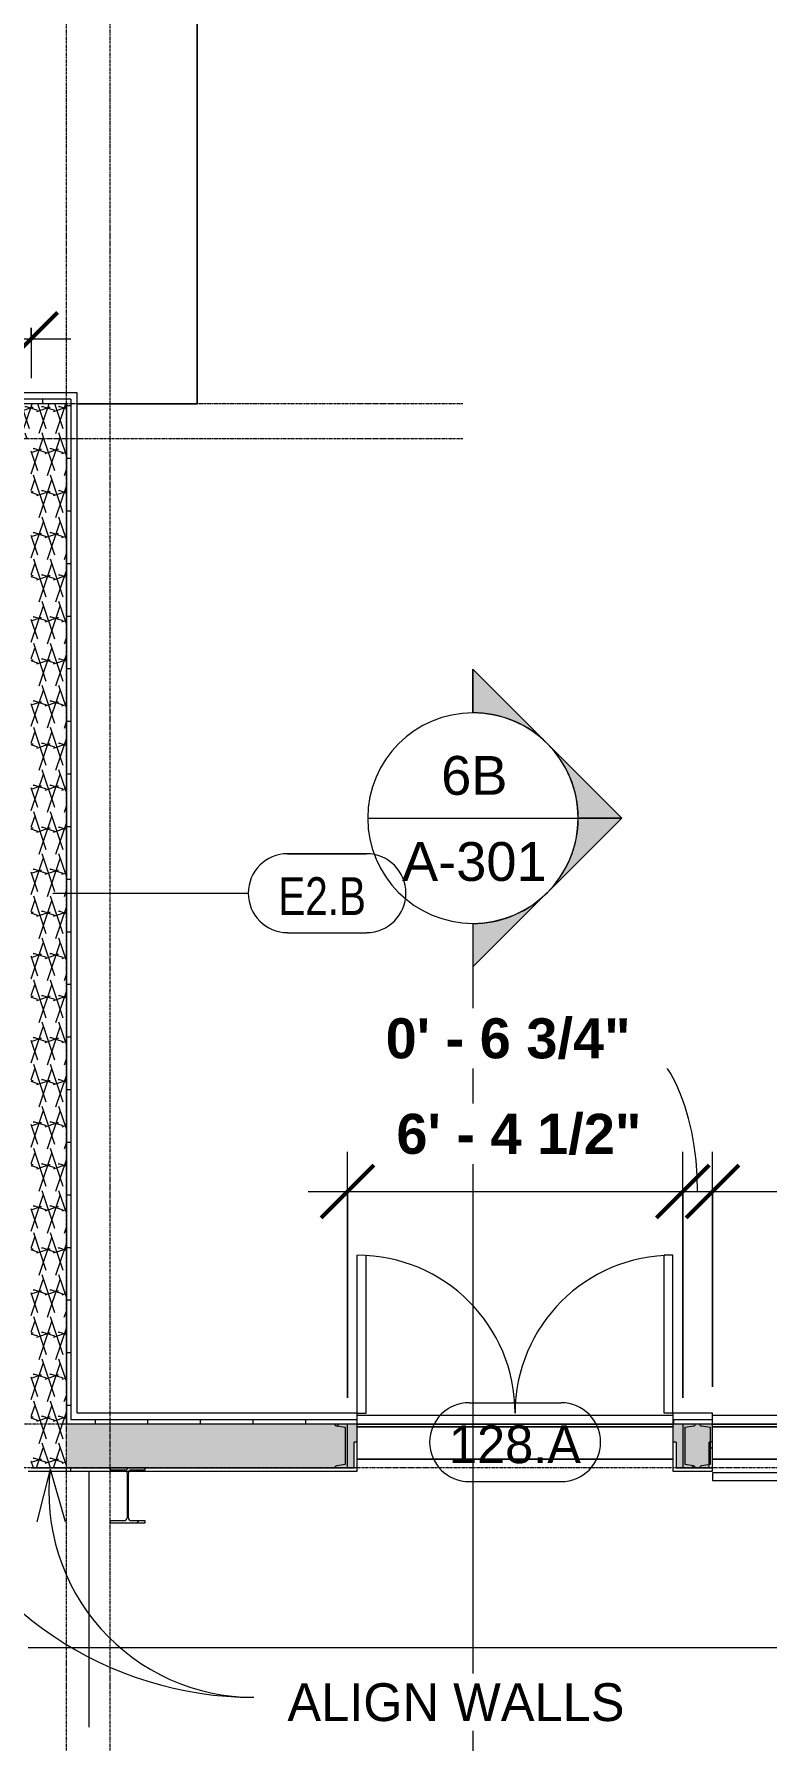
# Model space of a CAD drawing. Header units: inches. Extents: x 21592 to 24810, y -23179 to -20467.
# Drawn here: x 22774 to 22941.2, y -21196.6 to -20807.3 of the extents above; entities that cross this region are included whole.
import ezdxf

# ---------------------------------------------------------------- set-up
doc = ezdxf.new("R2010")
doc.units = ezdxf.units.IN
doc.header["$MEASUREMENT"] = 0
doc.linetypes.add('Grid Line 1_2_', pattern=[0.875, 0.5, -0.125, 0.125, -0.125])
for name, color, linetype, lineweight in [('A-ANNO-DIMS', 211, 'Continuous', 9), ('A-ANNO-DIMS-96', 211, 'Continuous', 9), ('A-AREA', 32, 'Continuous', 140), ('A-DOOR', 31, 'Continuous', 20), ('A-DOOR-IDEN', 31, 'Continuous', 9), ('A-FLOR', 192, 'Continuous', 20), ('A-WALL', 113, 'Continuous', 20), ('A-WALL-IDEN', 211, 'Continuous', 9), ('A-WALL-PATT', 111, 'Continuous', 50), ('C-TOPO', 7, 'Continuous', 20), ('EOP-PR', 4, 'Continuous', 140), ('G-ANNO-SYMB', 111, 'Continuous', 9), ('G-ANNO-TEXT', 231, 'Continuous', 9), ('L-SITE-WALL', 31, 'Continuous', 20), ('S-COLS', 52, 'Continuous', 20), ('S-GRID', 1, 'Continuous', 9)]:
    doc.layers.add(name, color=color, linetype=linetype, lineweight=lineweight)
doc.styles.add('Arial_1', font='arial.ttf', dxfattribs={"height": 8.851796})
doc.styles.add('Arial_B', font='arialbd.ttf', dxfattribs={"height": 9.132806})
doc.styles.add('Century Gothic', font='GOTHIC.TTF', dxfattribs={"height": 8.622671})
doc.styles.add('Century Gothic_1', font='GOTHIC.TTF', dxfattribs={"width": 0.8, "height": 8.622671})
doc.dimstyles.new('OD_Dimension', dxfattribs={"dimscale": 12, "dimtxt": 9, "dimasz": 1, "dimexe": 0.75, "dimexo": 0.5, "dimgap": 0.5, "dimtad": 1, "dimdec": 3, "dimrnd": 0.125, "dimzin": 1, "dimdsep": 46, "dimlunit": 4, "dimtxsty": 'Arial_B', "dimblk1": 'OBLIQUE', "dimblk2": 'OBLIQUE', "dimsah": 1, "dimcen": 0.09, "dimdle": 0.75, "dimazin": 0, "dimtfac": 1, "dimtdec": 4, "dimtix": 1, "dimtmove": 0, "dimatfit": 3, "dimfxl": 1, "dimtvp": 1, "dimtfill": 1, "dimfrac": 2, "dimtolj": 1, "dimtzin": 0, "dimlwd": 13, "dimlwe": 13, "dimarcsym": 2})
doc.dimstyles.new('OD_Dimension_1', dxfattribs={"dimscale": 12, "dimtxt": 9, "dimasz": 1, "dimexe": 0.75, "dimexo": 0.5, "dimgap": 0.5, "dimtad": 1, "dimdec": 3, "dimrnd": 0.125, "dimzin": 1, "dimdsep": 46, "dimlunit": 4, "dimtxsty": 'Arial_B', "dimblk1": 'OBLIQUE', "dimblk2": 'OBLIQUE', "dimsah": 1, "dimcen": 0.09, "dimdle": 0.75, "dimazin": 0, "dimtfac": 1, "dimtdec": 4, "dimtix": 1, "dimtmove": 1, "dimatfit": 3, "dimfxl": 1, "dimtvp": 1, "dimtfill": 1, "dimfrac": 2, "dimtolj": 1, "dimtzin": 0, "dimlwd": 13, "dimlwe": 13, "dimarcsym": 2})
doc.dimstyles.new('OD_Dimension_2', dxfattribs={"dimscale": 12, "dimtxt": 9, "dimasz": 1, "dimexe": 0.75, "dimexo": 0.5, "dimgap": 0.5, "dimtad": 1, "dimdec": 3, "dimrnd": 0.125, "dimzin": 1, "dimdsep": 46, "dimlunit": 4, "dimtxsty": 'Arial_B', "dimblk1": 'OBLIQUE', "dimblk2": 'OBLIQUE', "dimsah": 1, "dimcen": 0.09, "dimdle": 0.75, "dimazin": 0, "dimtfac": 1, "dimtdec": 4, "dimtix": 1, "dimtmove": 0, "dimatfit": 3, "dimfxl": 1, "dimtvp": 1, "dimtfill": 1, "dimfrac": 2, "dimtolj": 1, "dimtzin": 0, "dimlwd": 13, "dimlwe": 13, "dimarcsym": 2})
pattern_1 = [(161.57, (0.48, 0.48), (-3.839953776, -1.544e-05), [0, -27.322, 3.034, 0]), (18.43, (-0.48, 0.48), (-3.839953776, 1.544e-05), [0, -27.322, 3.034, 0]), (108.43, (0.48, 0.48), (1.919622, -9.60052459), [9.106, -21.25]), (71.57, (-0.48, 0.48), (1.919622, 9.60052459), [9.106, -21.25])]
pattern_2 = [(0, (0, 0), (0, 12), []), (90, (0, 0), (-12, 7e-16), [])]
pattern_3 = [(45, (0, 0), (-9.503515, 9.503515), []), (45, (0, 14.4), (-9.503515, 9.503515), [])]

# ---------------------------------------------------------------- blocks, each defined once
blk = doc.blocks.new('Struct_Xcel_Sports Complex_rvt-1-Enlarged First Floor Plan _West_')
at = {"layer": 'A-FLOR', "color": 43, "lineweight": 13}
for p, q in [((22847.77, -21132.3), (22919.77, -21132.3)), ((22928.77, -21132.3), (23072.77, -21132.3))]:
    blk.add_line(p, q, dxfattribs=at)
at = {"layer": 'L-SITE-WALL', "color": 43, "lineweight": 13}
for p, q in [((22847.77, -21124.3), (22919.77, -21124.3)), ((22928.77, -21124.3), (23072.77, -21124.3)), ((22919.77, -21132.3), (22847.77, -21132.3)), ((23072.77, -21132.3), (22928.77, -21132.3))]:
    blk.add_line(p, q, dxfattribs=at)
blk = doc.blocks.new('Double-Flush - 72_ x 96_-983185-Enlarged First Floor Plan _West_')
at = {"layer": 'A-DOOR', "color": 7}
for p, q in [((-36, -6.63), (-36, -42.63)), ((-36, -6.63), (-34, -6.63)), ((-34, -6.63), (-34, -42.63)), ((34, -6.63), (34, -42.57)), ((36, -6.63), (34, -6.63)), ((36, -6.63), (36, -42.63)), ((-36, -42.63), (-34, -42.63))]:
    blk.add_line(p, q, dxfattribs=at)
at = {"layer": 'A-DOOR', "color": 43, "lineweight": 13}
for centre, start, end in [((-36, -6.63), 270, 360), ((36, -6.63), 180, 270)]:
    blk.add_arc(centre, 36, start, end, dxfattribs=at)
blk = doc.blocks.new('overhead door - one-983186-Enlarged First Floor Plan _West_')
at = {"layer": 'A-DOOR', "color": 7}
for p, q in [((72, -7), (-72, -7)), ((-72, -7), (-72, -8.75)), ((72, -8.75), (72, -7)), ((-72, -8.75), (72, -8.75))]:
    blk.add_line(p, q, dxfattribs=at)
blk = doc.blocks.new('Section - Section Head - Filled-1526-Enlarged First Floor Plan _West_')
at = {"layer": 'G-ANNO-SYMB'}
h = blk.add_hatch(color=256, dxfattribs=at)
edge = h.paths.add_edge_path(flags=0)
edge.add_line((-0.4268, 0.1768), (-0.25, 0.3536))
edge.add_line((-0.25, 0.3536), (-0.25, 0.25))
edge.add_arc((-0.25, 0), 0.25, 90, 135)
h = blk.add_hatch(color=256, dxfattribs=at)
edge = h.paths.add_edge_path(flags=0)
edge.add_arc((-0.25, 0), 0.25, 45, 90)
edge.add_line((-0.25, 0.25), (-0.25, 0.3536))
edge.add_line((-0.25, 0.3536), (-0.0732, 0.1768))
h = blk.add_hatch(color=256, dxfattribs=at)
edge = h.paths.add_edge_path(flags=0)
edge.add_arc((-0.25, 0), 0.2503, 137.9216, 180)
edge.add_line((-0.5003, 0), (-0.6036, 0))
edge.add_line((-0.6036, 0), (-0.4358, 0.1678))
h = blk.add_hatch(color=256, dxfattribs=at)
edge = h.paths.add_edge_path(flags=0)
edge.add_line((-0.0642, 0.1678), (0.1036, 0))
edge.add_line((0.1036, 0), (0.0003, 0))
edge.add_arc((-0.25, 0), 0.2503, 0, 42.0784)
for p, q in [((-0.25, 0.3536), (-0.6036, 0)), ((-0.25, 0.3536), (-0.4268, 0.1768)), ((-0.25, 0.3536), (0.1036, 0)), ((-0.25, 0.25), (-0.25, 0.3536)), ((-0.0732, 0.1768), (-0.25, 0.3536)), ((-0.25, 0.3536), (-0.25, 0.25)), ((-0.4358, 0.1678), (-0.6036, 0)), ((0.1036, 0), (-0.0642, 0.1678)), ((-0.6036, 0), (-0.5003, 0)), ((0.0003, 0), (0.1036, 0)), ((-0.5, 0), (-0.6036, 0)), ((0, 0), (0.1036, 0))]:
    blk.add_line(p, q, dxfattribs=at)
for radius, start, end in [(0.25, 360, 180), (0.25, 90, 135), (0.25, 45, 90), (0.2503, 137.9216, 180), (0.2503, 0, 42.0784), (0.25, 180, 360)]:
    blk.add_arc((-0.25, 0), radius, start, end, dxfattribs=at)
blk = doc.blocks.new('Door Tag - Door Tag-4658-Enlarged First Floor Plan _West_')
at = {"layer": 'A-DOOR-IDEN', "color": 153}
for p, q in [((-0.109375, 0.09375), (0.109375, 0.09375)), ((-0.109375, -0.09375), (0.109375, -0.09375))]:
    blk.add_line(p, q, dxfattribs=at)
for centre, start, end in [((-0.109375, 0), 90, 270), ((0.109375, 0), 270, 90)]:
    blk.add_arc(centre, 0.09375, start, end, dxfattribs=at)
blk = doc.blocks.new('Wall Tag - 1_4_-1369832-Enlarged First Floor Plan _West_')
at = {"layer": 'A-WALL-IDEN', "color": 153}
for p, q in [((-0.0822, 0.0968), (0.1053, 0.0968)), ((0.1053, 0.0968), (-0.0822, 0.0968)), ((-0.0822, -0.0907), (0.1053, -0.0907)), ((-0.0822, -0.0907), (0.1053, -0.0907))]:
    blk.add_line(p, q, dxfattribs=at)
for centre, start, end in [((-0.0822, 0.0031), 90, 270), ((-0.0822, 0.0031), 90, 270), ((0.1053, 0.0031), 270, 90), ((0.1053, 0.0031), 270, 90)]:
    blk.add_arc(centre, 0.0937, start, end, dxfattribs=at)
blk = doc.blocks.new('DIMBLOCK25-Enlarged First Floor Plan _West_')
at = {"layer": 'A-ANNO-DIMS-96', "lineweight": 13}
for p, q in [((22599.84, -20888.68), (22599.84, -20867.73)), ((22773.39, -20874.24), (22773.39, -20885.73)), ((22773.39, -20876.73), (22773.39, -20874.24)), ((22599.84, -20876.73), (22782.39, -20876.73)), ((22599.84, -20876.73), (22599.84, -20888.68))]:
    blk.add_line(p, q, dxfattribs=at)
at = {"layer": 'A-ANNO-DIMS-96', "lineweight": 50}
for p, q in [((22599.84, -20876.73), (22605.84, -20870.73)), ((22773.39, -20876.73), (22779.39, -20870.73)), ((22599.84, -20876.73), (22593.84, -20882.73)), ((22773.39, -20876.73), (22767.39, -20882.73))]:
    blk.add_line(p, q, dxfattribs=at)
at = {"layer": 'A-ANNO-DIMS-96', "color": 0, "lineweight": 13, "insert": (22656.11, -20859.02), "char_height": 9.1328, "width": 73.2, "attachment_point": 1, "line_spacing_factor": 0.938532, "style": 'Arial_B', "bg_fill": 3, "box_fill_scale": 1.25, "bg_fill_color": 0, "bg_fill_transparency": 0}
blk.add_mtext('14\' - 5 1/2"', dxfattribs=at)
blk = doc.blocks.new('_Oblique')
at = {"color": 0, "linetype": 'ByBlock', "lineweight": -2}
blk.add_line((-0.5, -0.5), (0.5, 0.5), dxfattribs=at)
blk = doc.blocks.new('DIMBLOCK58-Enlarged First Floor Plan _West_')
at = {"layer": 'A-ANNO-DIMS-96', "lineweight": 13}
for p, q in [((22845.52, -21118.3), (22845.52, -21062.24)), ((22922.02, -21118.3), (22922.02, -21062.24)), ((22836.52, -21071.24), (22922.02, -21071.24)), ((22845.52, -21071.24), (22845.52, -21118.3)), ((22922.02, -21071.24), (22922.02, -21118.3))]:
    blk.add_line(p, q, dxfattribs=at)
at = {"layer": 'A-ANNO-DIMS-96', "lineweight": 50}
for p, q in [((22845.52, -21071.24), (22851.52, -21065.24)), ((22922.02, -21071.24), (22928.02, -21065.24)), ((22845.52, -21071.24), (22839.52, -21077.24)), ((22922.02, -21071.24), (22916.02, -21077.24))]:
    blk.add_line(p, q, dxfattribs=at)
at = {"layer": 'A-ANNO-DIMS-96', "color": 0, "lineweight": 13, "insert": (22856.69, -21053.53), "char_height": 9.1328, "width": 64.9714, "attachment_point": 1, "line_spacing_factor": 0.938532, "style": 'Arial_B', "bg_fill": 3, "box_fill_scale": 1.25, "bg_fill_color": 0, "bg_fill_transparency": 0}
blk.add_mtext('6\' - 4 1/2"', dxfattribs=at)
blk = doc.blocks.new('DIMBLOCK59-Enlarged First Floor Plan _West_')
at = {"layer": 'A-ANNO-DIMS-96', "lineweight": 13}
for p, q in [((22922.02, -21118.3), (22922.02, -21062.24)), ((22928.77, -21115.8), (22928.77, -21062.24)), ((22922.02, -21071.24), (22928.77, -21071.24)), ((22922.02, -21071.24), (22922.02, -21118.3)), ((22928.77, -21071.24), (22928.77, -21115.8))]:
    blk.add_line(p, q, dxfattribs=at)
at = {"layer": 'A-ANNO-DIMS-96', "lineweight": 50}
for p, q in [((22922.02, -21071.24), (22928.02, -21065.24)), ((22928.77, -21071.24), (22934.77, -21065.24)), ((22922.02, -21071.24), (22916.02, -21077.24)), ((22928.77, -21071.24), (22922.77, -21077.24))]:
    blk.add_line(p, q, dxfattribs=at)
at = {"layer": 'A-ANNO-DIMS-96', "lineweight": 13}
blk.add_ellipse((22908.37, -21071.24), major_axis=(0, 34.94), ratio=0.487203, start_param=4.712389, end_param=6.283185, dxfattribs=at)
at = {"layer": 'A-ANNO-DIMS-96', "color": 0, "lineweight": 13, "insert": (22854.23, -21031.74), "char_height": 9.1328, "width": 64.9714, "attachment_point": 1, "line_spacing_factor": 0.938532, "style": 'Arial_B', "bg_fill": 3, "box_fill_scale": 1.25, "bg_fill_color": 0, "bg_fill_transparency": 0}
blk.add_mtext('0\' - 6 3/4"', dxfattribs=at)
blk = doc.blocks.new('DIMBLOCK60-Enlarged First Floor Plan _West_')
at = {"layer": 'A-ANNO-DIMS-96', "lineweight": 13}
for p, q in [((22928.77, -21115.8), (22928.77, -21062.24)), ((23072.77, -21115.8), (23072.77, -21062.24)), ((22928.77, -21071.24), (23072.77, -21071.24)), ((22928.77, -21071.24), (22928.77, -21115.8)), ((23072.77, -21071.24), (23072.77, -21115.8))]:
    blk.add_line(p, q, dxfattribs=at)
at = {"layer": 'A-ANNO-DIMS-96', "lineweight": 50}
for p, q in [((22928.77, -21071.24), (22934.77, -21065.24)), ((23072.77, -21071.24), (23078.77, -21065.24)), ((22928.77, -21071.24), (22922.77, -21077.24)), ((23072.77, -21071.24), (23066.77, -21077.24))]:
    blk.add_line(p, q, dxfattribs=at)
at = {"layer": 'A-ANNO-DIMS-96', "color": 0, "lineweight": 13, "insert": (22980.55, -21053.53), "char_height": 9.133, "width": 48.5143, "attachment_point": 1, "line_spacing_factor": 0.938532, "style": 'Arial_B', "bg_fill": 3, "box_fill_scale": 1.25, "bg_fill_color": 0, "bg_fill_transparency": 0}
blk.add_mtext('12\' - 0"', dxfattribs=at)

msp = doc.modelspace()

# ---------------------------------------------------------------- hatches: boundary and pattern name
at = {"layer": 'A-WALL-PATT', "lineweight": 9}
h = msp.add_hatch(dxfattribs=at)
h.set_pattern_fill('FP_10', color=8, style=0, pattern_type=2)
h.set_pattern_definition(pattern_2)
h.paths.add_polyline_path([(22555.2652, -20891.5528), (22782.3902, -20891.5528), (22782.3902, -20890.5528), (22555.2652, -20890.5528)], flags=0)
h = msp.add_hatch(dxfattribs=at)
h.set_pattern_fill('FP_7', color=8, style=0, pattern_type=2)
h.set_pattern_definition(pattern_1)
h.paths.add_polyline_path([(22555.2652, -20899.5528), (22781.3902, -20899.5528), (22781.3902, -20891.5528), (22555.2652, -20891.5528), (22555.2652, -20893.9841)], flags=0)
h = msp.add_hatch(dxfattribs=at)
h.set_pattern_fill('FP_10', color=8, style=0, pattern_type=2)
h.set_pattern_definition(pattern_2)
h.paths.add_polyline_path([(22781.3902, -21135.0528), (22782.3902, -21135.0528), (22782.3902, -21134.3028), (22781.3902, -21134.3028)], flags=0)
h.paths.add_polyline_path([(22781.3902, -21124.3028), (22782.3902, -21124.3028), (22782.3902, -20891.5528), (22781.3902, -20891.5528), (22781.3902, -21116.6952)], flags=0)
h = msp.add_hatch(dxfattribs=at)
h.set_pattern_fill('FP_7', color=8, style=0, pattern_type=2)
h.set_pattern_definition(pattern_1)
h.paths.add_polyline_path([(22781.3902, -21134.3028), (22781.3902, -20899.5528), (22773.3902, -20899.5528), (22773.3902, -21134.3028), (22774.2766, -21134.3028)], flags=0)
h = msp.add_hatch(dxfattribs=at)
h.set_pattern_fill('FP_10', color=8, style=0, pattern_type=2)
h.set_pattern_definition(pattern_2)
h.paths.add_polyline_path([(22782.3902, -21124.3028), (22847.7652, -21124.3028), (22847.7652, -21123.3028), (22782.3902, -21123.3028)], flags=0)
h.paths.add_polyline_path([(23719.2811, -21124.3028), (24312.2251, -21124.3028), (24312.2251, -21123.3028), (23072.7652, -21123.3028), (23072.7652, -21124.3028), (23645.1631, -21124.3028)], flags=0)
h.paths.add_polyline_path([(22928.7652, -21124.3028), (22928.7652, -21123.3028), (22919.7652, -21123.3028), (22919.7652, -21124.3028)], flags=0)
h = msp.add_hatch(dxfattribs=at)
h.set_pattern_fill('FP_7', color=8, style=0, pattern_type=2)
h.set_pattern_definition(pattern_1)
h.paths.add_polyline_path([(22783.8902, -21134.3028), (22847.0152, -21134.3028), (22847.0152, -21128.4278), (22847.7652, -21128.4278), (22847.7652, -21124.3028), (22781.3902, -21124.3028), (22781.3902, -21134.3028), (22782.3902, -21134.3028)], flags=0)
h.paths.add_polyline_path([(23200.4551, -21134.3028), (24312.2251, -21134.3028), (24312.2251, -21124.3028), (23072.7652, -21124.3028), (23072.7652, -21128.4278), (23073.5152, -21128.4278), (23073.5152, -21134.3028), (23126.3371, -21134.3028)], flags=0)
h.paths.add_polyline_path([(22920.5152, -21134.3028), (22928.0152, -21134.3028), (22928.0152, -21128.4278), (22928.7652, -21128.4278), (22928.7652, -21124.3028), (22919.7652, -21124.3028), (22919.7652, -21128.4278), (22920.5152, -21128.4278)], flags=0)
at = {"layer": 'S-COLS', "lineweight": 9}
h = msp.add_hatch(dxfattribs=at)
h.set_pattern_fill('FP_6', color=8, style=0, pattern_type=2)
h.set_pattern_definition(pattern_3)
h.paths.add_polyline_path([(22845.5152, -21134.3028), (22845.5152, -21124.3028), (22842.6252, -21124.3028), (22842.7529, -21124.6111), (22843.0612, -21124.7388), (22844.9892, -21125.0442), (22844.9892, -21133.5614), (22843.0612, -21133.8668), (22842.7529, -21133.9945), (22842.6252, -21134.3028)], flags=0)
h = msp.add_hatch(dxfattribs=at)
h.set_pattern_fill('FP_6', color=8, style=0, pattern_type=2)
h.set_pattern_definition(pattern_3)
h.paths.add_polyline_path([(22922.0152, -21134.3028), (22924.9052, -21134.3028), (22924.7775, -21133.9945), (22924.4692, -21133.8668), (22922.5412, -21133.5614), (22922.5412, -21125.0442), (22924.4692, -21124.7388), (22924.7775, -21124.6111), (22924.9052, -21124.3028), (22922.0152, -21124.3028)], flags=0)
h = msp.add_hatch(dxfattribs=at)
h.set_pattern_fill('FP_6', color=8, style=0, pattern_type=2)
h.set_pattern_definition(pattern_3)
h.paths.add_polyline_path([(22928.7652, -21134.3028), (22928.7652, -21124.3028), (22925.8752, -21124.3028), (22926.0029, -21124.6111), (22926.3112, -21124.7388), (22928.2392, -21125.0442), (22928.2392, -21133.5614), (22926.3112, -21133.8668), (22926.0029, -21133.9945), (22925.8752, -21134.3028)], flags=0)
h = msp.add_hatch(dxfattribs=at)
h.set_pattern_fill('FP_6', color=8, style=0, pattern_type=2)
h.set_pattern_definition(pattern_3)
h.paths.add_polyline_path([(22799.3902, -21146.8028), (22799.3902, -21146.3692), (22796.2262, -21146.3692), (22795.7373, -21146.1667), (22795.5348, -21145.6778), (22795.5348, -21135.4278), (22795.7373, -21134.9389), (22796.2262, -21134.7364), (22799.3902, -21134.7364), (22799.3902, -21134.3028), (22791.3902, -21134.3028), (22791.3902, -21134.7364), (22794.5543, -21134.7364), (22795.0432, -21134.9389), (22795.2457, -21135.4278), (22795.2457, -21145.6778), (22795.0432, -21146.1667), (22794.5543, -21146.3692), (22791.3902, -21146.3692), (22791.3902, -21146.8028)], flags=0)

# ---------------------------------------------------------------- linework, layer by layer
at = {"layer": 'A-AREA', "color": 43, "lineweight": 13}
msp.add_line((22786.5767, -21193.4278), (22786.5767, -21135.0528), dxfattribs=at)
at = {"layer": 'A-WALL', "color": 7}
for p, q in [((22783.8902, -20889.0528), (22555.2652, -20889.0528)), ((22783.8902, -21121.8028), (22783.8902, -20889.0528)), ((22782.3902, -20890.5528), (22555.2652, -20890.5528)), ((22781.3902, -20891.5528), (22555.2652, -20891.5528)), ((22781.3902, -20891.5528), (22781.3902, -21124.3028)), ((22782.3902, -20890.5528), (22782.3902, -21123.3028)), ((22847.7652, -21123.3028), (22782.3902, -21123.3028)), ((22847.7652, -21121.8028), (22783.8902, -21121.8028)), ((22847.7652, -21135.0528), (22847.7652, -21121.8028)), ((22928.7652, -21121.8028), (22919.7652, -21121.8028)), ((22919.7652, -21121.8028), (22919.7652, -21135.0528)), ((22928.7652, -21123.3028), (22919.7652, -21123.3028)), ((22928.7652, -21135.0528), (22928.7652, -21121.8028)), ((22847.7652, -21124.3028), (22781.3902, -21124.3028)), ((22928.7652, -21124.3028), (22919.7652, -21124.3028)), ((22847.7652, -21128.4278), (22847.0152, -21128.4278)), ((22847.0152, -21134.3028), (22847.0152, -21128.4278)), ((22920.5152, -21128.4278), (22919.7652, -21128.4278)), ((22920.5152, -21128.4278), (22920.5152, -21134.3028)), ((22928.0152, -21134.3028), (22928.0152, -21128.4278)), ((22928.7652, -21128.4278), (22928.0152, -21128.4278)), ((22772.6402, -21135.0528), (22847.7652, -21135.0528)), ((22773.3902, -21134.3028), (22847.0152, -21134.3028)), ((22781.3902, -21135.0528), (22781.3902, -21134.3028)), ((22782.3902, -21135.0528), (22782.3902, -21134.3028)), ((22919.7652, -21135.0528), (22928.7652, -21135.0528)), ((22920.5152, -21134.3028), (22928.0152, -21134.3028))]:
    msp.add_line(p, q, dxfattribs=at)
at = {"layer": 'A-WALL-IDEN', "color": 153}
msp.add_line((22778.2652, -21003.2132), (22822.8699, -21003.2132), dxfattribs=at)
at = {"layer": 'C-TOPO', "color": 43, "lineweight": 13}
for p, q in [((22811.2354, -20891.5532), (22811.2354, -20555.0758)), ((22811.2354, -20555.0758), (22811.2354, -20891.5532)), ((22783.8902, -20891.5532), (22811.2354, -20891.5532)), ((22811.2354, -20891.5532), (22783.8902, -20891.5532)), ((22919.7652, -21124.9482), (22847.7652, -21124.9482)), ((22847.7652, -21124.9482), (22919.7652, -21124.9482)), ((23072.7652, -21124.9482), (22928.7652, -21124.9482)), ((22928.7652, -21124.9482), (23072.7652, -21124.9482))]:
    msp.add_line(p, q, dxfattribs=at)
at = {"layer": 'EOP-PR', "color": 43, "lineweight": 13}
for p, q in [((22811.2352, -20891.5528), (22811.2352, -20555.0758)), ((22783.8902, -20891.5528), (22811.2352, -20891.5528))]:
    msp.add_line(p, q, dxfattribs=at)
at = {"layer": 'G-ANNO-SYMB'}
for p, q in [((22850.1556, -20986.0849), (22898.1556, -20986.0849)), ((22874.1556, -21010.0849), (22874.1556, -23129.8711)), ((24579.5754, -21175.3457), (22772.6363, -21175.3457))]:
    msp.add_line(p, q, dxfattribs=at)
at = {"layer": 'G-ANNO-TEXT', "color": 137}
for q in [(22774.6779, -21146.621), (22781.108, -21146.5285)]:
    msp.add_line((22777.7204, -21134.576), q, dxfattribs=at)
for centre, radius, start in [((22824.1373, -21104.8589), 81.7723, 201.935744), ((22824.1373, -21139.9089), 46.7223, 173.445967)]:
    msp.add_arc(centre, radius, start, 270, dxfattribs=at)
at = {"layer": 'L-SITE-WALL', "color": 43, "lineweight": 13}
for p, q in [((22847.7652, -21122.3028), (22919.7652, -21122.3028)), ((22928.7652, -21122.3028), (23072.7652, -21122.3028)), ((22919.7652, -21124.3028), (22847.7652, -21124.3028)), ((23072.7652, -21124.3028), (22928.7652, -21124.3028))]:
    msp.add_line(p, q, dxfattribs=at)
at = {"layer": 'S-COLS', "color": 7}
for p, q in [((22845.5152, -21124.3028), (22842.6252, -21124.3028)), ((22843.0612, -21124.7388), (22844.9892, -21125.0442)), ((22844.9892, -21125.0442), (22844.9892, -21133.5614)), ((22845.5152, -21134.3028), (22845.5152, -21124.3028)), ((22924.9052, -21124.3028), (22922.0152, -21124.3028)), ((22922.0152, -21124.3028), (22922.0152, -21134.3028)), ((22922.5412, -21125.0442), (22924.4692, -21124.7388)), ((22922.5412, -21133.5614), (22922.5412, -21125.0442)), ((22928.7652, -21124.3028), (22925.8752, -21124.3028)), ((22926.3112, -21124.7388), (22928.2392, -21125.0442)), ((22928.2392, -21125.0442), (22928.2392, -21133.5614)), ((22928.7652, -21134.3028), (22928.7652, -21124.3028)), ((22799.3902, -21134.3028), (22791.3902, -21134.3028)), ((22791.3902, -21134.3028), (22791.3902, -21134.7364)), ((22791.3902, -21134.7364), (22794.5543, -21134.7364)), ((22795.2457, -21135.4278), (22795.2457, -21145.6778)), ((22795.5348, -21145.6778), (22795.5348, -21135.4278)), ((22796.2262, -21134.7364), (22799.3902, -21134.7364)), ((22799.3902, -21134.7364), (22799.3902, -21134.3028)), ((22842.6252, -21134.3028), (22845.5152, -21134.3028)), ((22844.9892, -21133.5614), (22843.0612, -21133.8668)), ((22922.0152, -21134.3028), (22924.9052, -21134.3028)), ((22924.4692, -21133.8668), (22922.5412, -21133.5614)), ((22925.8752, -21134.3028), (22928.7652, -21134.3028)), ((22928.2392, -21133.5614), (22926.3112, -21133.8668)), ((22794.5543, -21146.3692), (22791.3902, -21146.3692)), ((22791.3902, -21146.3692), (22791.3902, -21146.8028)), ((22791.3902, -21146.8028), (22799.3902, -21146.8028)), ((22799.3902, -21146.3692), (22796.2262, -21146.3692)), ((22799.3902, -21146.8028), (22799.3902, -21146.3692))]:
    msp.add_line(p, q, dxfattribs=at)
for centre, radius, start, end in [((22843.0612, -21124.3028), 0.436, 180, 270), ((22924.4692, -21124.3028), 0.436, 270, 0), ((22926.3112, -21124.3028), 0.436, 180, 270), ((22794.5543, -21135.4278), 0.6914, 0, 90), ((22796.2262, -21135.4278), 0.6914, 90, 180), ((22843.0612, -21134.3028), 0.436, 90, 180), ((22924.4692, -21134.3028), 0.436, 0, 90), ((22926.3112, -21134.3028), 0.436, 90, 180), ((22794.5543, -21145.6778), 0.6914, 270, 0), ((22796.2262, -21145.6778), 0.6914, 180, 270)]:
    msp.add_arc(centre, radius, start, end, dxfattribs=at)
at = {"layer": 'S-GRID', "linetype": 'Grid Line 1_2_'}
for p, q in [((22781.3902, -22389.5762), (22781.3902, -20633.3741)), ((22781.3902, -22389.5762), (22781.3902, -20761.1265)), ((22791.3902, -22389.5762), (22791.3902, -20761.1265)), ((22871.8519, -20891.5528), (21705.561, -20891.5528)), ((22871.8519, -20899.5528), (21657.561, -20899.5528)), ((24694.7891, -21124.3028), (22748.0152, -21124.3028)), ((24742.7891, -21134.3028), (22748.0152, -21134.3028))]:
    msp.add_line(p, q, dxfattribs=at)

# ---------------------------------------------------------------- block references
at = {"layer": 'A-DOOR', "color": 43, "lineweight": 13, "rotation": 180}
msp.add_blockref('Double-Flush - 72_ x 96_-983185-Enlarged First Floor Plan _West_', (22883.7652, -21128.4278), dxfattribs=at)
at = {"layer": 'A-DOOR', "color": 43, "lineweight": 13}
msp.add_blockref('overhead door - one-983186-Enlarged First Floor Plan _West_', (23000.7652, -21128.4278), dxfattribs=at)
at = {"layer": 'A-DOOR-IDEN', "color": 153, "xscale": 95.99999999999994, "yscale": 95.99999999999994, "zscale": 95.99999999999994}
msp.add_blockref('Door Tag - Door Tag-4658-Enlarged First Floor Plan _West_', (22883.7652, -21128.4278), dxfattribs=at)
at = {"layer": 'A-WALL-IDEN', "color": 153, "xscale": 95.99999999999994, "yscale": 95.99999999999994, "zscale": 95.99999999999994}
msp.add_blockref('Wall Tag - 1_4_-1369832-Enlarged First Floor Plan _West_', (22839.7652, -21003.5069), dxfattribs=at)
at = {"layer": 'G-ANNO-SYMB', "xscale": 95.99999999999994, "yscale": 95.99999999999994, "zscale": 95.99999999999994, "rotation": 269.9999999999996}
msp.add_blockref('Section - Section Head - Filled-1526-Enlarged First Floor Plan _West_', (22874.1556, -21010.0849), dxfattribs=at)

# ---------------------------------------------------------------- texts
at = {"layer": 'A-DOOR-IDEN', "insert": (22883.7239, -21124.5965), "char_height": 8.62267, "width": 38.124, "attachment_point": 2, "line_spacing_factor": 0.984117, "style": 'Century Gothic'}
msp.add_mtext('128.A', dxfattribs=at)
at = {"layer": 'G-ANNO-SYMB', "char_height": 8.8518, "attachment_point": 2, "line_spacing_factor": 0.938532, "style": 'Arial_1'}
for s, insert, width in [('6B', (22874.463, -20971.9158), 18.036), ('A-301', (22874.463, -20991.552), 39.312)]:
    msp.add_mtext(s, dxfattribs=dict(at, insert=insert, width=width))

# ---------------------------------------------------------------- next in the draw order: texts
at = {"layer": 'A-WALL-IDEN', "insert": (22839.7364, -20999.5726), "char_height": 8.62267, "width": 21.924, "attachment_point": 2, "line_spacing_factor": 0.984117, "style": 'Century Gothic_1', "bg_fill": 3, "box_fill_scale": 1.25, "bg_fill_color": 0, "bg_fill_transparency": 0}
msp.add_mtext('E2.B', dxfattribs=at)
at = {"layer": 'G-ANNO-TEXT', "color": 137, "insert": (22831.8173, -21183.4228), "char_height": 8.622671, "width": 91.476, "attachment_point": 1, "line_spacing_factor": 0.984117, "style": 'Century Gothic', "bg_fill": 3, "box_fill_scale": 1.25, "bg_fill_color": 0, "bg_fill_transparency": 0}
msp.add_mtext('ALIGN WALLS', dxfattribs=at)

# ---------------------------------------------------------------- next in the draw order: dimensions: what is measured, and where the dimension line sits
at = {"layer": 'A-ANNO-DIMS', "lineweight": 13}
for base, p1, p2, dimstyle, override, picture, middle in [((22773.3902, -20876.7275), (22599.8375, -20894.6778), (22773.3902, -20868.2423), 'OD_Dimension_2', {"dimpost": '<>', "dimfxl": 175.55452}, 'DIMBLOCK25-Enlarged First Floor Plan _West_', (22686.6139, -20866.0054)), ((22922.0152, -21071.2389), (22845.5152, -21124.3028), (22922.0152, -21124.3028), 'OD_Dimension', {"dimpost": '<>', "dimfxl": 76.5}, 'DIMBLOCK58-Enlarged First Floor Plan _West_', (22883.7652, -21060.5168))]:
    dim = msp.add_linear_dim(base=base, p1=p1, p2=p2, dimstyle=dimstyle, override=override, dxfattribs=at)
    dim.commit()
    dim.dimension.update_dxf_attribs({"geometry": picture, "text_midpoint": middle})

# ---------------------------------------------------------------- next in the draw order: dimensions: what is measured, and where the dimension line sits
dim = msp.add_linear_dim(base=(22928.7652, -21071.2389), p1=(22922.0152, -21124.3028), p2=(22928.7652, -21121.8028), dimstyle='OD_Dimension_1', override={"dimpost": '<>', "dimfxl": 7.19809}, dxfattribs=at)
dim.commit()
dim.dimension.update_dxf_attribs({"geometry": 'DIMBLOCK59-Enlarged First Floor Plan _West_', "text_midpoint": (22886.7112, -21037.8282), "dimtype": 160})

# ---------------------------------------------------------------- next in the draw order: dimensions: what is measured, and where the dimension line sits
dim = msp.add_linear_dim(base=(23072.7652, -21071.2389), p1=(22928.7652, -21121.8028), p2=(23072.7652, -21121.8028), dimstyle='OD_Dimension', override={"dimpost": '<>', "dimfxl": 144}, dxfattribs=at)
dim.commit()
dim.dimension.update_dxf_attribs({"geometry": 'DIMBLOCK60-Enlarged First Floor Plan _West_', "text_midpoint": (23000.7652, -21060.576)})

# ---------------------------------------------------------------- next in the draw order: block references
at = {"lineweight": 5}
msp.add_blockref('Struct_Xcel_Sports Complex_rvt-1-Enlarged First Floor Plan _West_', (0, 0), dxfattribs=at)

doc.saveas('drawing.dxf')
